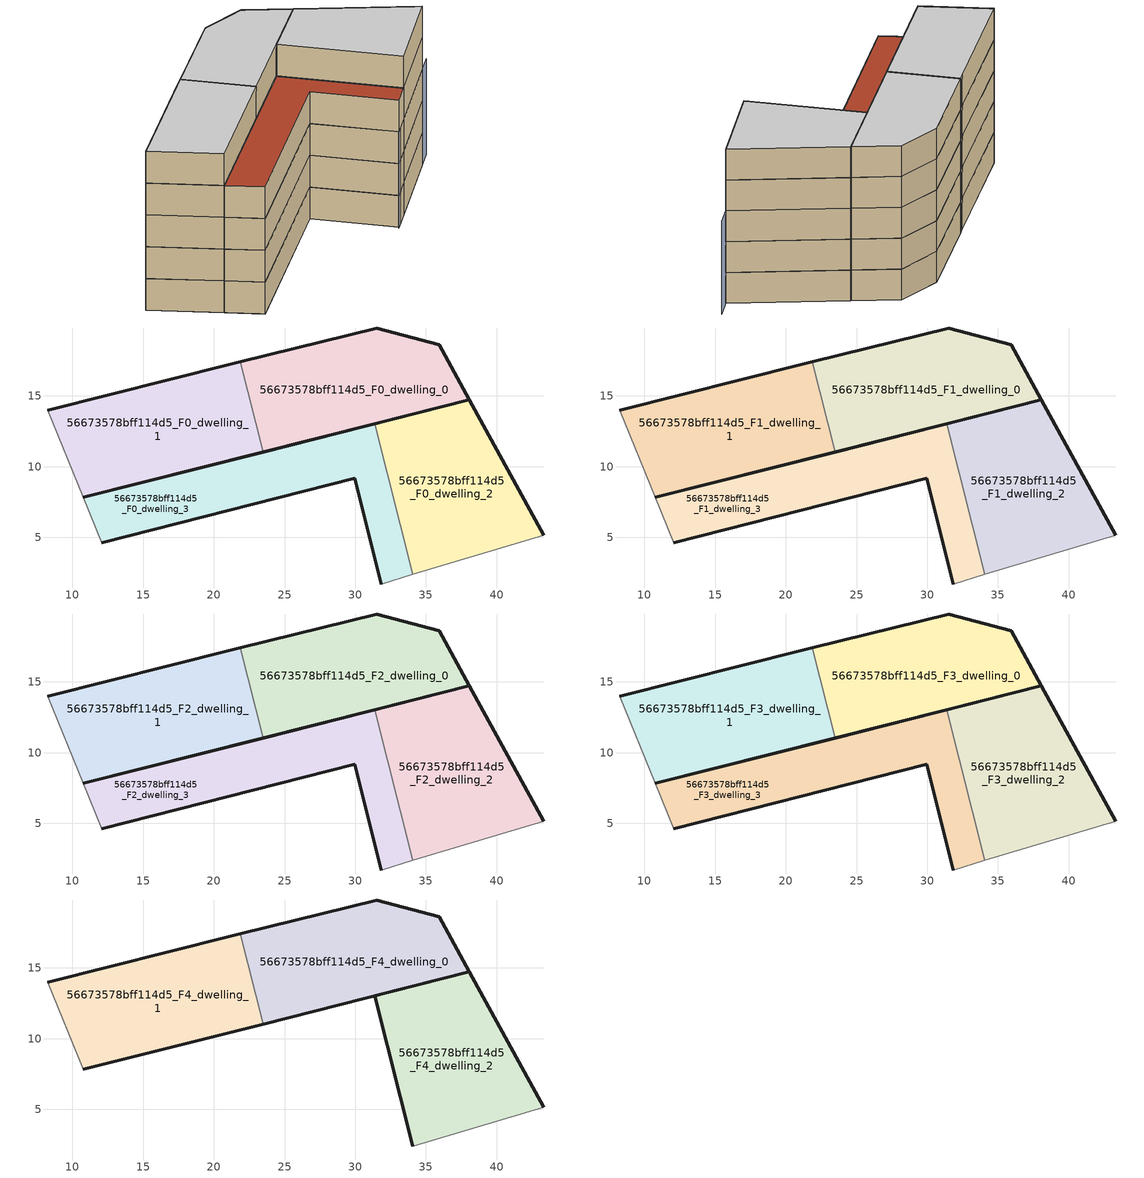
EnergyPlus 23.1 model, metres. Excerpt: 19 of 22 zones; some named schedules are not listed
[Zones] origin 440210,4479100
56673578bff114d5_F0_dwelling_0
 floor ground (EU_floor_Construction): 38.08,14.71 35.94,18.61 31.51,19.8 21.87,17.41 23.48,11.03 z0
 wall outside (EU_wall_Construction): 21.87,17.41 31.51,19.8 35.94,18.61 38.08,14.71 23.48,11.03 z0:3
 wall to 56673578bff114d5_F0_dwelling_1 (EU_wall_Construction): 23.48,11.03 21.87,17.41 z0:3
56673578bff114d5_F0_dwelling_1
 floor ground (EU_floor_Construction): 23.48,11.03 21.87,17.41 21.15,17.23 8.26,13.98 10.77,7.83 z0
 wall outside (EU_wall_Construction): 23.48,11.03 10.77,7.83 / 8.26,13.98 21.15,17.23 21.87,17.41 z0:3
 wall adiabatic (EU_wall_Construction): 10.77,7.83 8.26,13.98 z0:3
56673578bff114d5_F0_dwelling_2
 floor ground (EU_floor_Construction): 43.33,5.16 38.08,14.71 31.4,13.03 34.08,2.37 z0
 wall outside (EU_wall_Construction): 31.4,13.03 38.08,14.71 43.33,5.16 z0:3
 wall adiabatic (EU_wall_Construction): 43.33,5.16 34.08,2.37 z0:3
 wall to 56673578bff114d5_F0_dwelling_3 (EU_wall_Construction): 34.08,2.37 31.4,13.03 z0:3
56673578bff114d5_F0_dwelling_3
 floor ground (EU_floor_Construction): 34.08,2.37 31.4,13.03 10.77,7.83 12.08,4.63 29.95,9.18 31.84,1.7 z0
 wall outside (EU_wall_Construction): 10.77,7.83 31.4,13.03 / 31.84,1.7 29.95,9.18 12.08,4.63 z0:3
 wall adiabatic (EU_wall_Construction): 12.08,4.63 10.77,7.83 / 34.08,2.37 31.84,1.7 z0:3
56673578bff114d5_F1_dwelling_0
 floor to 56673578bff114d5_F0_dwelling_0 (EU_floor_Construction): 38.08,14.71 35.94,18.61 31.51,19.8 21.87,17.41 23.48,11.03 z3
 wall outside (EU_wall_Construction): 21.87,17.41 31.51,19.8 35.94,18.61 38.08,14.71 23.48,11.03 z3:6
 wall to 56673578bff114d5_F1_dwelling_1 (EU_wall_Construction): 23.48,11.03 21.87,17.41 z3:6
56673578bff114d5_F1_dwelling_1
 floor to 56673578bff114d5_F0_dwelling_1 (EU_floor_Construction): 23.48,11.03 21.87,17.41 21.15,17.23 8.26,13.98 10.77,7.83 z3
 wall outside (EU_wall_Construction): 23.48,11.03 10.77,7.83 / 8.26,13.98 21.15,17.23 21.87,17.41 z3:6
 wall adiabatic (EU_wall_Construction): 10.77,7.83 8.26,13.98 z3:6
56673578bff114d5_F1_dwelling_2
 floor to 56673578bff114d5_F0_dwelling_2 (EU_floor_Construction): 43.33,5.16 38.08,14.71 31.4,13.03 34.08,2.37 z3
 wall outside (EU_wall_Construction): 31.4,13.03 38.08,14.71 43.33,5.16 z3:6
 wall adiabatic (EU_wall_Construction): 43.33,5.16 34.08,2.37 z3:6
 wall to 56673578bff114d5_F1_dwelling_3 (EU_wall_Construction): 34.08,2.37 31.4,13.03 z3:6
56673578bff114d5_F1_dwelling_3
 floor to 56673578bff114d5_F0_dwelling_3 (EU_floor_Construction): 34.08,2.37 31.4,13.03 10.77,7.83 12.08,4.63 29.95,9.18 31.84,1.7 z3
 wall outside (EU_wall_Construction): 10.77,7.83 31.4,13.03 / 31.84,1.7 29.95,9.18 12.08,4.63 z3:6
 wall adiabatic (EU_wall_Construction): 12.08,4.63 10.77,7.83 / 34.08,2.37 31.84,1.7 z3:6
56673578bff114d5_F2_dwelling_0
 floor to 56673578bff114d5_F1_dwelling_0 (EU_floor_Construction): 38.08,14.71 35.94,18.61 31.51,19.8 21.87,17.41 23.48,11.03 z6
 wall outside (EU_wall_Construction): 21.87,17.41 31.51,19.8 35.94,18.61 38.08,14.71 23.48,11.03 z6:9
 wall to 56673578bff114d5_F2_dwelling_1 (EU_wall_Construction): 23.48,11.03 21.87,17.41 z6:9
56673578bff114d5_F2_dwelling_1
 floor to 56673578bff114d5_F1_dwelling_1 (EU_floor_Construction): 23.48,11.03 21.87,17.41 21.15,17.23 8.26,13.98 10.77,7.83 z6
 wall outside (EU_wall_Construction): 23.48,11.03 10.77,7.83 / 8.26,13.98 21.15,17.23 21.87,17.41 z6:9
 wall adiabatic (EU_wall_Construction): 10.77,7.83 8.26,13.98 z6:9
56673578bff114d5_F2_dwelling_2
 floor to 56673578bff114d5_F1_dwelling_2 (EU_floor_Construction): 43.33,5.16 38.08,14.71 31.4,13.03 34.08,2.37 z6
 wall outside (EU_wall_Construction): 31.4,13.03 38.08,14.71 43.33,5.16 z6:9
 wall adiabatic (EU_wall_Construction): 43.33,5.16 34.08,2.37 z6:9
 wall to 56673578bff114d5_F2_dwelling_3 (EU_wall_Construction): 34.08,2.37 31.4,13.03 z6:9
56673578bff114d5_F2_dwelling_3
 floor to 56673578bff114d5_F1_dwelling_3 (EU_floor_Construction): 34.08,2.37 31.4,13.03 10.77,7.83 12.08,4.63 29.95,9.18 31.84,1.7 z6
 wall outside (EU_wall_Construction): 10.77,7.83 31.4,13.03 / 31.84,1.7 29.95,9.18 12.08,4.63 z6:9
 wall adiabatic (EU_wall_Construction): 12.08,4.63 10.77,7.83 / 34.08,2.37 31.84,1.7 z6:9
56673578bff114d5_F3_dwelling_0
 floor to 56673578bff114d5_F2_dwelling_0 (EU_floor_Construction): 38.08,14.71 35.94,18.61 31.51,19.8 21.87,17.41 23.48,11.03 z9
 wall outside (EU_wall_Construction): 21.87,17.41 31.51,19.8 35.94,18.61 38.08,14.71 23.48,11.03 z9:12
 wall to 56673578bff114d5_F3_dwelling_1 (EU_wall_Construction): 23.48,11.03 21.87,17.41 z9:12
56673578bff114d5_F3_dwelling_1
 floor to 56673578bff114d5_F2_dwelling_1 (EU_floor_Construction): 23.48,11.03 21.87,17.41 21.15,17.23 8.26,13.98 10.77,7.83 z9
 wall outside (EU_wall_Construction): 23.48,11.03 10.77,7.83 / 8.26,13.98 21.15,17.23 21.87,17.41 z9:12
 wall adiabatic (EU_wall_Construction): 10.77,7.83 8.26,13.98 z9:12
56673578bff114d5_F3_dwelling_2
 floor to 56673578bff114d5_F2_dwelling_2 (EU_floor_Construction): 43.33,5.16 38.08,14.71 31.4,13.03 34.08,2.37 z9
 wall outside (EU_wall_Construction): 31.4,13.03 38.08,14.71 43.33,5.16 z9:12
 wall adiabatic (EU_wall_Construction): 43.33,5.16 34.08,2.37 z9:12
 wall to 56673578bff114d5_F3_dwelling_3 (EU_wall_Construction): 34.08,2.37 31.4,13.03 z9:12
56673578bff114d5_F3_dwelling_3
 floor to 56673578bff114d5_F2_dwelling_3 (EU_floor_Construction): 34.08,2.37 31.4,13.03 10.77,7.83 12.08,4.63 29.95,9.18 31.84,1.7 z9
 wall outside (EU_wall_Construction): 10.77,7.83 31.4,13.03 / 31.84,1.7 29.95,9.18 12.08,4.63 z9:12
 wall adiabatic (EU_wall_Construction): 12.08,4.63 10.77,7.83 / 34.08,2.37 31.84,1.7 z9:12
 roof outside (EU_roof_Construction): 31.4,13.03 34.08,2.37 31.84,1.7 29.95,9.18 12.08,4.63 10.77,7.83 z12
56673578bff114d5_F4_dwelling_0
 floor to 56673578bff114d5_F3_dwelling_0 (EU_floor_Construction): 38.08,14.71 35.94,18.61 31.51,19.8 21.87,17.41 23.48,11.03 z12
 wall outside (EU_wall_Construction): 21.87,17.41 31.51,19.8 35.94,18.61 38.08,14.71 23.48,11.03 z12:15
 wall to 56673578bff114d5_F4_dwelling_1 (EU_wall_Construction): 23.48,11.03 21.87,17.41 z12:15
 ceiling to 56673578bff114d5_F5_dwelling_0 (EU_floor_Construction): 35.94,18.61 38.08,14.71 23.48,11.03 21.87,17.41 31.51,19.8 z15
56673578bff114d5_F4_dwelling_1
 floor to 56673578bff114d5_F3_dwelling_1 (EU_floor_Construction): 23.48,11.03 21.87,17.41 21.15,17.23 8.26,13.98 10.77,7.83 z12
 wall outside (EU_wall_Construction): 23.48,11.03 10.77,7.83 / 8.26,13.98 21.15,17.23 21.87,17.41 z12:15
 wall adiabatic (EU_wall_Construction): 10.77,7.83 8.26,13.98 z12:15
 ceiling to 56673578bff114d5_F5_dwelling_1 (EU_floor_Construction): 21.87,17.41 23.48,11.03 10.77,7.83 8.26,13.98 21.15,17.23 z15
56673578bff114d5_F4_dwelling_2
 floor to 56673578bff114d5_F3_dwelling_2 (EU_floor_Construction): 43.33,5.16 38.08,14.71 31.4,13.03 34.08,2.37 z12
 wall outside (EU_wall_Construction): 34.08,2.37 31.4,13.03 38.08,14.71 43.33,5.16 z12:15
 wall adiabatic (EU_wall_Construction): 43.33,5.16 34.08,2.37 z12:15
 ceiling to 56673578bff114d5_F5_dwelling_2 (EU_floor_Construction): 38.08,14.71 43.33,5.16 34.08,2.37 31.4,13.03 z15
shading: 31.65,1.64 45.32,5.76 z0:9
[Building]
EU S2 Campaign: North Axis=0; Terrain=City; Solar Distribution=FullExterior
[Site:Location]
Madrid: Latitude=40.5; Longitude=-3.5; Time Zone=1; Elevation=609
[SizingPeriod:WeatherFileDays]
AnnualSizingPeriod: Begin Month=1; Begin Day of Month=1; End Month=12; End Day of Month=31; Day of Week for Start Day=Monday; Use Weather File Daylight Saving Period=No; Use Weather File Rain and Snow Indicators=No
[MATERIAL]
EU_InternalMass_Material: Roughness=MediumRough; Thickness=0.1; Conductivity=1; Density=1800; Specific Heat=900; Thermal Absorptance=0.9; Solar Absorptance=0.7; Visible Absorptance=0.7
[MATERIAL:NOMASS] Roughness=MediumRough; Thermal Absorptance=0.9; Solar Absorptance=0.7; Visible Absorptance=0.7
Name | Thermal Resistance
EU_wall_NoMass | 1.60022
EU_roof_NoMass | 1.57597
EU_floor_NoMass | 0.470652
[CONSTRUCTION]
EU_wall_Construction: EU_wall_NoMass
EU_roof_Construction: EU_roof_NoMass
EU_floor_Construction: EU_floor_NoMass
EU_InternalMass_Construction: EU_InternalMass_Material
[ZONE] Type=1; Multiplier=1; Ceiling Height=autocalculate; Floor Area=autocalculate; Part of Total Floor Area=Yes
Name | Volume
56673578bff114d5_F0_dwelling_0; 56673578bff114d5_F1_dwelling_0; 56673578bff114d5_F2_dwelling_0; 56673578bff114d5_F3_dwelling_0; 56673578bff114d5_F4_dwelling_0 | 267.988
56673578bff114d5_F0_dwelling_1; 56673578bff114d5_F1_dwelling_1; 56673578bff114d5_F2_dwelling_1; 56673578bff114d5_F3_dwelling_1; 56673578bff114d5_F4_dwelling_1 | 267.997
56673578bff114d5_F0_dwelling_2; 56673578bff114d5_F1_dwelling_2; 56673578bff114d5_F2_dwelling_2; 56673578bff114d5_F3_dwelling_2; 56673578bff114d5_F4_dwelling_2 | 268.014
56673578bff114d5_F0_dwelling_3; 56673578bff114d5_F1_dwelling_3; 56673578bff114d5_F2_dwelling_3; 56673578bff114d5_F3_dwelling_3 | 267.994
[INTERNALMASS] Construction=EU_InternalMass_Construction
Name | Zone or ZoneList | Surface Area
56673578bff114d5_F0_dwelling_0_EU_InternalMass | 56673578bff114d5_F0_dwelling_0 | 89.3295
56673578bff114d5_F0_dwelling_1_EU_InternalMass | 56673578bff114d5_F0_dwelling_1 | 89.3304
56673578bff114d5_F0_dwelling_2_EU_InternalMass | 56673578bff114d5_F0_dwelling_2 | 89.3365
56673578bff114d5_F0_dwelling_3_EU_InternalMass | 56673578bff114d5_F0_dwelling_3 | 89.3316
56673578bff114d5_F1_dwelling_0_EU_InternalMass | 56673578bff114d5_F1_dwelling_0 | 89.3295
56673578bff114d5_F1_dwelling_1_EU_InternalMass | 56673578bff114d5_F1_dwelling_1 | 89.3304
56673578bff114d5_F1_dwelling_2_EU_InternalMass | 56673578bff114d5_F1_dwelling_2 | 89.3365
56673578bff114d5_F1_dwelling_3_EU_InternalMass | 56673578bff114d5_F1_dwelling_3 | 89.3316
56673578bff114d5_F2_dwelling_0_EU_InternalMass | 56673578bff114d5_F2_dwelling_0 | 89.3295
56673578bff114d5_F2_dwelling_1_EU_InternalMass | 56673578bff114d5_F2_dwelling_1 | 89.3304
56673578bff114d5_F2_dwelling_2_EU_InternalMass | 56673578bff114d5_F2_dwelling_2 | 89.3365
56673578bff114d5_F2_dwelling_3_EU_InternalMass | 56673578bff114d5_F2_dwelling_3 | 89.3316
56673578bff114d5_F3_dwelling_0_EU_InternalMass | 56673578bff114d5_F3_dwelling_0 | 89.3295
56673578bff114d5_F3_dwelling_1_EU_InternalMass | 56673578bff114d5_F3_dwelling_1 | 89.3304
56673578bff114d5_F3_dwelling_2_EU_InternalMass | 56673578bff114d5_F3_dwelling_2 | 89.3365
56673578bff114d5_F3_dwelling_3_EU_InternalMass | 56673578bff114d5_F3_dwelling_3 | 89.3316
56673578bff114d5_F4_dwelling_0_EU_InternalMass | 56673578bff114d5_F4_dwelling_0 | 119.103
56673578bff114d5_F4_dwelling_1_EU_InternalMass | 56673578bff114d5_F4_dwelling_1 | 119.118
56673578bff114d5_F4_dwelling_2_EU_InternalMass | 56673578bff114d5_F4_dwelling_2 | 119.107
[OTHEREQUIPMENT] Fuel Type=Electricity; Design Level Calculation Method=Watts/Area; Power per Zone Floor Area=1; Fraction Latent=0; Fraction Radiant=0; Fraction Lost=0; Carbon Dioxide Generation Rate=0; EndUse Subcategory=EU_Step8_InternalGains
Name | Zone or ZoneList or Space or SpaceList | Schedule
EU_Step8_InternalGain_56673578bff114d5_F0_dwelling_0_f000 | 56673578bff114d5_F0_dwelling_0 | EU_Step8_GainSchedule_56673578bff114d5_F0_dwelling_0_f000
EU_Step8_InternalGain_56673578bff114d5_F0_dwelling_1_f000 | 56673578bff114d5_F0_dwelling_1 | EU_Step8_GainSchedule_56673578bff114d5_F0_dwelling_1_f000
EU_Step8_InternalGain_56673578bff114d5_F0_dwelling_2_f000 | 56673578bff114d5_F0_dwelling_2 | EU_Step8_GainSchedule_56673578bff114d5_F0_dwelling_2_f000
EU_Step8_InternalGain_56673578bff114d5_F0_dwelling_3_f000 | 56673578bff114d5_F0_dwelling_3 | EU_Step8_GainSchedule_56673578bff114d5_F0_dwelling_3_f000
EU_Step8_InternalGain_56673578bff114d5_F1_dwelling_0_f000 | 56673578bff114d5_F1_dwelling_0 | EU_Step8_GainSchedule_56673578bff114d5_F1_dwelling_0_f000
EU_Step8_InternalGain_56673578bff114d5_F1_dwelling_1_f000 | 56673578bff114d5_F1_dwelling_1 | EU_Step8_GainSchedule_56673578bff114d5_F1_dwelling_1_f000
EU_Step8_InternalGain_56673578bff114d5_F1_dwelling_2_f000 | 56673578bff114d5_F1_dwelling_2 | EU_Step8_GainSchedule_56673578bff114d5_F1_dwelling_2_f000
EU_Step8_InternalGain_56673578bff114d5_F1_dwelling_3_f000 | 56673578bff114d5_F1_dwelling_3 | EU_Step8_GainSchedule_56673578bff114d5_F1_dwelling_3_f000
EU_Step8_InternalGain_56673578bff114d5_F2_dwelling_0_f000 | 56673578bff114d5_F2_dwelling_0 | EU_Step8_GainSchedule_56673578bff114d5_F2_dwelling_0_f000
EU_Step8_InternalGain_56673578bff114d5_F2_dwelling_1_f000 | 56673578bff114d5_F2_dwelling_1 | EU_Step8_GainSchedule_56673578bff114d5_F2_dwelling_1_f000
EU_Step8_InternalGain_56673578bff114d5_F2_dwelling_2_f000 | 56673578bff114d5_F2_dwelling_2 | EU_Step8_GainSchedule_56673578bff114d5_F2_dwelling_2_f000
EU_Step8_InternalGain_56673578bff114d5_F2_dwelling_3_f000 | 56673578bff114d5_F2_dwelling_3 | EU_Step8_GainSchedule_56673578bff114d5_F2_dwelling_3_f000
EU_Step8_InternalGain_56673578bff114d5_F3_dwelling_0_f000 | 56673578bff114d5_F3_dwelling_0 | EU_Step8_GainSchedule_56673578bff114d5_F3_dwelling_0_f000
EU_Step8_InternalGain_56673578bff114d5_F3_dwelling_1_f000 | 56673578bff114d5_F3_dwelling_1 | EU_Step8_GainSchedule_56673578bff114d5_F3_dwelling_1_f000
EU_Step8_InternalGain_56673578bff114d5_F3_dwelling_2_f000 | 56673578bff114d5_F3_dwelling_2 | EU_Step8_GainSchedule_56673578bff114d5_F3_dwelling_2_f000
EU_Step8_InternalGain_56673578bff114d5_F3_dwelling_3_f000 | 56673578bff114d5_F3_dwelling_3 | EU_Step8_GainSchedule_56673578bff114d5_F3_dwelling_3_f000
EU_Step8_InternalGain_56673578bff114d5_F4_dwelling_0_f000 | 56673578bff114d5_F4_dwelling_0 | EU_Step8_GainSchedule_56673578bff114d5_F4_dwelling_0_f000
EU_Step8_InternalGain_56673578bff114d5_F4_dwelling_1_f000 | 56673578bff114d5_F4_dwelling_1 | EU_Step8_GainSchedule_56673578bff114d5_F4_dwelling_1_f000
EU_Step8_InternalGain_56673578bff114d5_F4_dwelling_2_f000 | 56673578bff114d5_F4_dwelling_2 | EU_Step8_GainSchedule_56673578bff114d5_F4_dwelling_2_f000
[ZONEVENTILATION:DESIGNFLOWRATE] Schedule=EU_AlwaysOn; Design Flow Rate Calculation Method=AirChanges/Hour; Air Changes per Hour=0.480704; Ventilation Type=Natural; Fan Pressure Rise=0; Fan Total Efficiency=1; Constant Term Coefficient=1; Temperature Term Coefficient=0; Velocity Term Coefficient=0; Velocity Squared Term Coefficient=0; Minimum Indoor Temperature=-100; Maximum Indoor Temperature=100; Delta Temperature=-100; Minimum Outdoor Temperature=-100; Maximum Outdoor Temperature=100; Maximum Wind Speed=40
Name | Zone or ZoneList or Space or SpaceList
EU_ConstantAir_56673578bff114d5_F0_dwelling_0 | 56673578bff114d5_F0_dwelling_0
EU_ConstantAir_56673578bff114d5_F0_dwelling_1 | 56673578bff114d5_F0_dwelling_1
EU_ConstantAir_56673578bff114d5_F0_dwelling_2 | 56673578bff114d5_F0_dwelling_2
EU_ConstantAir_56673578bff114d5_F0_dwelling_3 | 56673578bff114d5_F0_dwelling_3
EU_ConstantAir_56673578bff114d5_F1_dwelling_0 | 56673578bff114d5_F1_dwelling_0
EU_ConstantAir_56673578bff114d5_F1_dwelling_1 | 56673578bff114d5_F1_dwelling_1
EU_ConstantAir_56673578bff114d5_F1_dwelling_2 | 56673578bff114d5_F1_dwelling_2
EU_ConstantAir_56673578bff114d5_F1_dwelling_3 | 56673578bff114d5_F1_dwelling_3
EU_ConstantAir_56673578bff114d5_F2_dwelling_0 | 56673578bff114d5_F2_dwelling_0
EU_ConstantAir_56673578bff114d5_F2_dwelling_1 | 56673578bff114d5_F2_dwelling_1
EU_ConstantAir_56673578bff114d5_F2_dwelling_2 | 56673578bff114d5_F2_dwelling_2
EU_ConstantAir_56673578bff114d5_F2_dwelling_3 | 56673578bff114d5_F2_dwelling_3
EU_ConstantAir_56673578bff114d5_F3_dwelling_0 | 56673578bff114d5_F3_dwelling_0
EU_ConstantAir_56673578bff114d5_F3_dwelling_1 | 56673578bff114d5_F3_dwelling_1
EU_ConstantAir_56673578bff114d5_F3_dwelling_2 | 56673578bff114d5_F3_dwelling_2
EU_ConstantAir_56673578bff114d5_F3_dwelling_3 | 56673578bff114d5_F3_dwelling_3
EU_ConstantAir_56673578bff114d5_F4_dwelling_0 | 56673578bff114d5_F4_dwelling_0
EU_ConstantAir_56673578bff114d5_F4_dwelling_1 | 56673578bff114d5_F4_dwelling_1
EU_ConstantAir_56673578bff114d5_F4_dwelling_2 | 56673578bff114d5_F4_dwelling_2
[HVACTEMPLATE:THERMOSTAT] Constant Heating Setpoint=20; Constant Cooling Setpoint=50
EU_HeatOnly_56673578bff114d5_F0_dwelling_0; EU_HeatOnly_56673578bff114d5_F0_dwelling_1; EU_HeatOnly_56673578bff114d5_F0_dwelling_2; EU_HeatOnly_56673578bff114d5_F0_dwelling_3; EU_HeatOnly_56673578bff114d5_F1_dwelling_0; EU_HeatOnly_56673578bff114d5_F1_dwelling_1; EU_HeatOnly_56673578bff114d5_F1_dwelling_2; EU_HeatOnly_56673578bff114d5_F1_dwelling_3; EU_HeatOnly_56673578bff114d5_F2_dwelling_0; EU_HeatOnly_56673578bff114d5_F2_dwelling_1; EU_HeatOnly_56673578bff114d5_F2_dwelling_2; EU_HeatOnly_56673578bff114d5_F2_dwelling_3; EU_HeatOnly_56673578bff114d5_F3_dwelling_0; EU_HeatOnly_56673578bff114d5_F3_dwelling_1; EU_HeatOnly_56673578bff114d5_F3_dwelling_2; EU_HeatOnly_56673578bff114d5_F3_dwelling_3; EU_HeatOnly_56673578bff114d5_F4_dwelling_0; EU_HeatOnly_56673578bff114d5_F4_dwelling_1; EU_HeatOnly_56673578bff114d5_F4_dwelling_2; EU_HeatOnly_56673578bff114d5_F5_dwelling_0; EU_HeatOnly_56673578bff114d5_F5_dwelling_1; EU_HeatOnly_56673578bff114d5_F5_dwelling_2
[HVACTEMPLATE:ZONE:IDEALLOADSAIRSYSTEM] System Availability Schedule=EU_AlwaysOn; Maximum Heating Supply Air Temperature=50; Minimum Cooling Supply Air Temperature=13; Maximum Heating Supply Air Humidity Ratio=0.0156; Minimum Cooling Supply Air Humidity Ratio=0.0077; Heating Limit=NoLimit; Cooling Limit=NoLimit; Heating Availability Schedule=EU_AlwaysOn; Cooling Availability Schedule=EU_CoolingOff; Dehumidification Control Type=ConstantSensibleHeatRatio; Cooling Sensible Heat Ratio=0.7; Dehumidification Setpoint=60; Humidification Control Type=None; Humidification Setpoint=30; Outdoor Air Method=None; Outdoor Air Flow Rate per Person=0.00944; Outdoor Air Flow Rate per Zone Floor Area=0; Outdoor Air Flow Rate per Zone=0; Demand Controlled Ventilation Type=None; Outdoor Air Economizer Type=NoEconomizer; Heat Recovery Type=None; Sensible Heat Recovery Effectiveness=0.7; Latent Heat Recovery Effectiveness=0.65
Name | Template Thermostat
56673578bff114d5_F0_dwelling_0 | EU_HeatOnly_56673578bff114d5_F0_dwelling_0
56673578bff114d5_F0_dwelling_1 | EU_HeatOnly_56673578bff114d5_F0_dwelling_1
56673578bff114d5_F0_dwelling_2 | EU_HeatOnly_56673578bff114d5_F0_dwelling_2
56673578bff114d5_F0_dwelling_3 | EU_HeatOnly_56673578bff114d5_F0_dwelling_3
56673578bff114d5_F1_dwelling_0 | EU_HeatOnly_56673578bff114d5_F1_dwelling_0
56673578bff114d5_F1_dwelling_1 | EU_HeatOnly_56673578bff114d5_F1_dwelling_1
56673578bff114d5_F1_dwelling_2 | EU_HeatOnly_56673578bff114d5_F1_dwelling_2
56673578bff114d5_F1_dwelling_3 | EU_HeatOnly_56673578bff114d5_F1_dwelling_3
56673578bff114d5_F2_dwelling_0 | EU_HeatOnly_56673578bff114d5_F2_dwelling_0
56673578bff114d5_F2_dwelling_1 | EU_HeatOnly_56673578bff114d5_F2_dwelling_1
